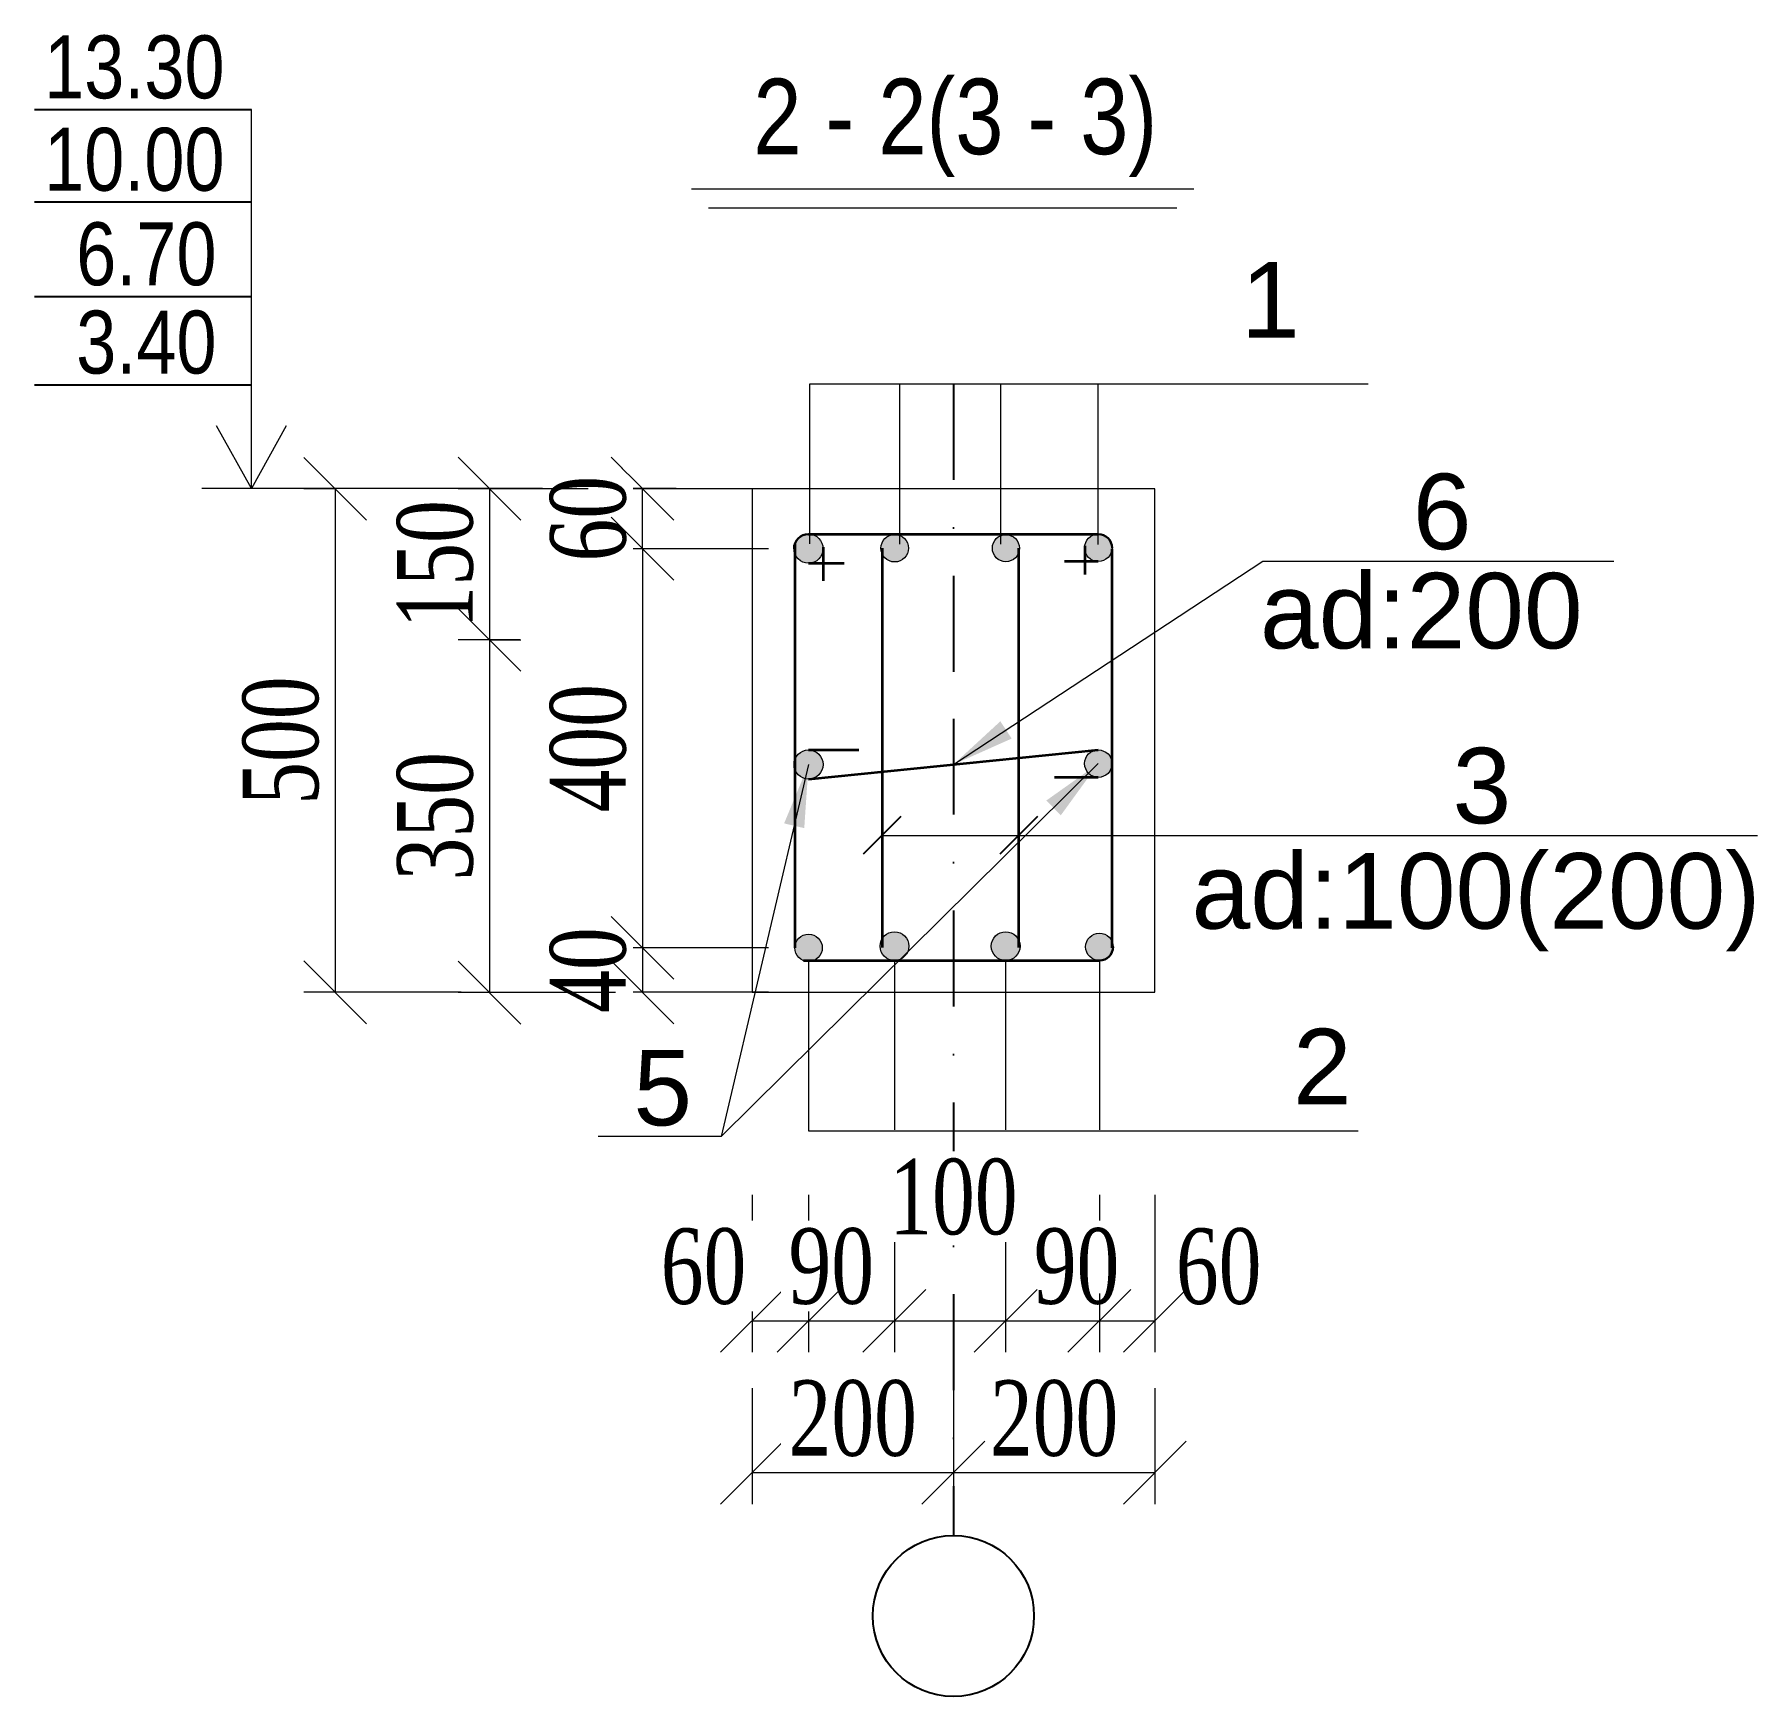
# Model space of a CAD drawing. Header units: millimetres. Extents: x -149347 to 251215, y -2929184 to -2541447.
# Drawn here: x 79951 to 86797, y -2815151 to -2808549 of the extents above; entities that cross this region are included whole.
import ezdxf

# ---------------------------------------------------------------- set-up
doc = ezdxf.new("R2010")
doc.units = ezdxf.units.MM
doc.linetypes.add('DASHDOTX2', pattern=[50.8, 25.4, -12.7, 0, -12.7])
doc.layers.add('APS_MADEIRA', color=35, linetype='Continuous', lineweight=15)
doc.styles.add('400', font='times.ttf', dxfattribs={"width": 0.75, "height": 300})
doc.styles.add('Arial', font='arial.ttf')
doc.styles.add('style1', font='A3TI(LA).TTF', dxfattribs={"height": 400})
doc.styles.add('style6', font='ARIALN.TTF', dxfattribs={"height": 300})
doc.styles.add('Times New  Roman', font='times.ttf')
doc.styles.add('yazitipi', font='ARIALN.TTF')
doc.dimstyles.new('DIM_100', dxfattribs={"dimscale": 100, "dimtxt": 250, "dimasz": 2.5, "dimexe": 1.25, "dimexo": 0.625, "dimtad": 1, "dimdec": 0, "dimtxsty": 'style1', "dimblk": 'OBLIQUE', "dimcen": 2.5, "dimdle": 1.25, "dimclrd": 251, "dimclre": 251, "dimaunit": 1, "dimadec": 3, "dimazin": 0, "dimtfac": 1, "dimtdec": 0, "dimtmove": 1, "dimatfit": 3, "dimfxl": 1.25, "dimlwd": 5, "dimlwe": 5, "dimarcsym": 0})
doc.dimstyles.new('sevda', dxfattribs={"dimscale": 100, "dimtxt": 2.8, "dimasz": 2.5, "dimexe": 1.25, "dimexo": 0.625, "dimtad": 1, "dimtxsty": 'yazitipi', "dimblk": 'OBLIQUE', "dimcen": 2.5, "dimclrd": 253, "dimclre": 253, "dimclrt": 73, "dimaunit": 1, "dimadec": 3, "dimazin": 0, "dimtfac": 1, "dimtmove": 1, "dimatfit": 3, "dimfxl": 1, "dimlwd": 9, "dimlwe": 9, "dimarcsym": 0})
doc.dimstyles.new('tebriz', dxfattribs={"dimtxt": 280, "dimasz": 150, "dimexe": 150, "dimexo": 0.625, "dimgap": 65, "dimtad": 1, "dimdec": 0, "dimdsep": 32, "dimtxsty": 'Times New  Roman', "dimblk": 'OBLIQUE', "dimcen": 0, "dimdle": 150, "dimclrd": 7, "dimclre": 256, "dimclrt": 256, "dimadec": 0, "dimazin": 0, "dimtfac": 1, "dimtdec": 0, "dimtmove": 0, "dimatfit": 3, "dimldrblk": 'OBLIQUE', "dimfxl": 1, "dimtolj": 1, "dimlwd": 15, "dimlwe": 9, "dimarcsym": 0})

# ---------------------------------------------------------------- blocks, each defined once
blk = doc.blocks.new('_Oblique')
at = {"color": 0, "linetype": 'ByBlock', "lineweight": -2}
blk.add_line((-0.5, -0.5), (0.5, 0.5), dxfattribs=at)
blk = doc.blocks.new('*D685')
at = {"color": 251, "lineweight": 5, "ltscale": 50, "transparency": 16777216}
for p, q in [((82492, -2810591.6), (82242, -2810591.6)), ((82867, -2812177.2), (82242, -2812177.2))]:
    blk.add_line(p, q, dxfattribs=at)
at = {"color": 251, "linetype": 'ByBlock', "lineweight": 5, "ltscale": 50, "transparency": 16777216}
blk.add_line((82367, -2810590.3), (82367, -2812178.5), dxfattribs=at)
at = {"layer": 'Defpoints', "color": 0, "lineweight": 15, "ltscale": 50, "transparency": 16777216}
for p in [(82554.5, -2810591.6), (82367, -2812177.2), (83577.4, -2812177.2)]:
    blk.add_point(p, dxfattribs=at)
at = {"color": 251, "lineweight": 5, "ltscale": 50, "transparency": 16777216, "xscale": 250, "yscale": 250, "zscale": 250}
for p, rotation in [((82367, -2810591.6), 90), ((82367, -2812177.2), 270)]:
    blk.add_blockref('_Oblique', p, dxfattribs=dict(at, rotation=rotation))
at = {"color": 0, "lineweight": 15, "ltscale": 50, "transparency": 16777216, "insert": (82151.9, -2811384.4), "char_height": 300, "attachment_point": 5, "rotation": 90, "style": '400', "bg_fill": 3, "box_fill_scale": 1.1, "bg_fill_color": 9, "bg_fill_true_color": 13158600, "bg_fill_transparency": 0}
blk.add_mtext('400', dxfattribs=at)
blk = doc.blocks.new('*D686')
at = {"color": 251, "lineweight": 5, "ltscale": 50, "transparency": 16777216}
for p, q in [((82867, -2810353.7), (82242, -2810353.7)), ((82867, -2810591.6), (82242, -2810591.6))]:
    blk.add_line(p, q, dxfattribs=at)
at = {"color": 251, "linetype": 'ByBlock', "lineweight": 5, "ltscale": 50, "transparency": 16777216}
blk.add_line((82367, -2810592.8), (82367, -2810352.5), dxfattribs=at)
at = {"layer": 'Defpoints', "color": 0, "lineweight": 15, "ltscale": 50, "transparency": 16777216}
for p in [(82367, -2810353.7), (83537.2, -2810353.7), (83587.4, -2810591.6)]:
    blk.add_point(p, dxfattribs=at)
at = {"color": 0, "lineweight": 15, "ltscale": 50, "transparency": 16777216, "insert": (82151.9, -2810472.6), "char_height": 300, "attachment_point": 5, "rotation": 90, "style": '400', "bg_fill": 3, "box_fill_scale": 1.1, "bg_fill_color": 9, "bg_fill_true_color": 13158600, "bg_fill_transparency": 0}
blk.add_mtext('60', dxfattribs=at)
at = {"color": 251, "lineweight": 5, "ltscale": 50, "transparency": 16777216, "xscale": 250, "yscale": 250, "zscale": 250}
for p, rotation in [((82367, -2810353.7), 90), ((82367, -2810591.6), 270)]:
    blk.add_blockref('_Oblique', p, dxfattribs=dict(at, rotation=rotation))
blk = doc.blocks.new('*D687')
at = {"color": 251, "lineweight": 5, "ltscale": 50, "transparency": 16777216}
for p, q in [((82429.5, -2812177.2), (82242, -2812177.2)), ((82867, -2812353.7), (82242, -2812353.7))]:
    blk.add_line(p, q, dxfattribs=at)
at = {"color": 251, "linetype": 'ByBlock', "lineweight": 5, "ltscale": 50, "transparency": 16777216}
blk.add_line((82367, -2812176), (82367, -2812355), dxfattribs=at)
at = {"layer": 'Defpoints', "color": 0, "lineweight": 15, "ltscale": 50, "transparency": 16777216}
for p in [(82492, -2812177.2), (82367, -2812353.7), (84177.6, -2812353.7)]:
    blk.add_point(p, dxfattribs=at)
at = {"color": 0, "lineweight": 15, "ltscale": 50, "transparency": 16777216, "insert": (82151.9, -2812265.5), "char_height": 300, "attachment_point": 5, "rotation": 90, "style": '400', "bg_fill": 3, "box_fill_scale": 1.1, "bg_fill_color": 9, "bg_fill_true_color": 13158600, "bg_fill_transparency": 0}
blk.add_mtext('40', dxfattribs=at)
at = {"color": 251, "lineweight": 5, "ltscale": 50, "transparency": 16777216, "xscale": 250, "yscale": 250, "zscale": 250}
for p, rotation in [((82367, -2812177.2), 90), ((82367, -2812353.7), 270)]:
    blk.add_blockref('_Oblique', p, dxfattribs=dict(at, rotation=rotation))
blk = doc.blocks.new('*D688')
at = {"color": 251, "lineweight": 5, "ltscale": 50, "transparency": 16777216}
for p, q in [((82150.6, -2810353.7), (81634.1, -2810353.7)), ((81879.3, -2810953.7), (81634.1, -2810953.7))]:
    blk.add_line(p, q, dxfattribs=at)
at = {"color": 251, "linetype": 'ByBlock', "lineweight": 5, "ltscale": 50, "transparency": 16777216}
blk.add_line((81759.1, -2810352.5), (81759.1, -2810955), dxfattribs=at)
at = {"layer": 'Defpoints', "color": 0, "lineweight": 15, "ltscale": 50, "transparency": 16777216}
for p in [(82213.1, -2810353.7), (81759.1, -2810953.7), (81941.8, -2810953.7)]:
    blk.add_point(p, dxfattribs=at)
at = {"color": 251, "lineweight": 5, "ltscale": 50, "transparency": 16777216, "xscale": 250, "yscale": 250, "zscale": 250}
for p, rotation in [((81759.1, -2810353.7), 90), ((81759.1, -2810953.7), 270)]:
    blk.add_blockref('_Oblique', p, dxfattribs=dict(at, rotation=rotation))
at = {"color": 0, "lineweight": 15, "ltscale": 50, "transparency": 16777216, "insert": (81544, -2810653.7), "char_height": 300, "attachment_point": 5, "rotation": 90, "style": '400', "bg_fill": 3, "box_fill_scale": 1.1, "bg_fill_color": 9, "bg_fill_true_color": 13158600, "bg_fill_transparency": 0}
blk.add_mtext('1{\\fTimes New Roman|b0|i0|c238|p18;5}0', dxfattribs=at)
blk = doc.blocks.new('*D689')
at = {"color": 251, "linetype": 'ByBlock', "lineweight": 5, "ltscale": 50, "transparency": 16777216}
blk.add_line((81759.1, -2810952.5), (81759.1, -2812356.3), dxfattribs=at)
at = {"color": 251, "lineweight": 5, "ltscale": 50, "transparency": 16777216}
for p, q in [((81759.1, -2810953.7), (81884.1, -2810953.7)), ((82259.1, -2812355), (81634.1, -2812355))]:
    blk.add_line(p, q, dxfattribs=at)
at = {"layer": 'Defpoints', "color": 0, "lineweight": 15, "ltscale": 50, "transparency": 16777216}
for p in [(81759.1, -2810953.7), (81759.1, -2812355), (83362.9, -2812355)]:
    blk.add_point(p, dxfattribs=at)
at = {"color": 251, "lineweight": 5, "ltscale": 50, "transparency": 16777216, "xscale": 250, "yscale": 250, "zscale": 250}
for p, rotation in [((81759.1, -2810953.7), 90), ((81759.1, -2812355), 270)]:
    blk.add_blockref('_Oblique', p, dxfattribs=dict(at, rotation=rotation))
at = {"color": 0, "lineweight": 15, "ltscale": 50, "transparency": 16777216, "insert": (81544, -2811654.4), "char_height": 300, "attachment_point": 5, "rotation": 90, "style": '400', "bg_fill": 3, "box_fill_scale": 1.1, "bg_fill_color": 9, "bg_fill_true_color": 13158600, "bg_fill_transparency": 0}
blk.add_mtext('3{\\fTimes New Roman|b0|i0|c238|p18;5}0', dxfattribs=at)
blk = doc.blocks.new('*D690')
at = {"color": 251, "lineweight": 5, "ltscale": 50, "transparency": 16777216}
for p, q in [((81145.9, -2810353.8), (81020.9, -2810353.8)), ((81645.9, -2812353.8), (81020.9, -2812353.8))]:
    blk.add_line(p, q, dxfattribs=at)
at = {"color": 251, "linetype": 'ByBlock', "lineweight": 5, "ltscale": 50, "transparency": 16777216}
blk.add_line((81145.9, -2810352.5), (81145.9, -2812355), dxfattribs=at)
at = {"layer": 'Defpoints', "color": 0, "lineweight": 15, "ltscale": 50, "transparency": 16777216}
for p in [(81199.7, -2810353.8), (81145.9, -2812353.8), (81808.9, -2812353.8)]:
    blk.add_point(p, dxfattribs=at)
at = {"color": 251, "lineweight": 5, "ltscale": 50, "transparency": 16777216, "xscale": 250, "yscale": 250, "zscale": 250}
for p, rotation in [((81145.9, -2810353.8), 90), ((81145.9, -2812353.8), 270)]:
    blk.add_blockref('_Oblique', p, dxfattribs=dict(at, rotation=rotation))
at = {"color": 0, "lineweight": 15, "ltscale": 50, "transparency": 16777216, "insert": (80930.8, -2811353.8), "char_height": 300, "attachment_point": 5, "rotation": 90, "style": '400', "bg_fill": 3, "box_fill_scale": 1.1, "bg_fill_color": 9, "bg_fill_true_color": 13158600, "bg_fill_transparency": 0}
blk.add_mtext('500', dxfattribs=at)
blk = doc.blocks.new('*D691')
at = {"color": 251, "lineweight": 5, "ltscale": 50, "transparency": 16777216}
for p, q in [((82802.2, -2813158.7), (82802.2, -2813783.7)), ((83026.6, -2813158.7), (83026.6, -2813783.7))]:
    blk.add_line(p, q, dxfattribs=at)
at = {"color": 251, "linetype": 'ByBlock', "lineweight": 5, "ltscale": 50, "transparency": 16777216}
blk.add_line((82800.9, -2813658.7), (83027.9, -2813658.7), dxfattribs=at)
at = {"layer": 'Defpoints', "color": 0, "lineweight": 15, "ltscale": 50, "transparency": 16777216}
for p in [(83026.6, -2812402.7), (82802.2, -2812579.3), (83026.6, -2813658.7)]:
    blk.add_point(p, dxfattribs=at)
at = {"color": 251, "lineweight": 5, "ltscale": 50, "transparency": 16777216, "xscale": 250, "yscale": 250, "zscale": 250}
blk.add_blockref('_Oblique', (83026.6, -2813658.7), dxfattribs=at)
at = {"color": 0, "lineweight": 15, "ltscale": 50, "transparency": 16777216, "insert": (82609.5, -2813443.6), "char_height": 300, "attachment_point": 5, "style": '400', "bg_fill": 3, "box_fill_scale": 1.1, "bg_fill_color": 9, "bg_fill_true_color": 13158600, "bg_fill_transparency": 0}
blk.add_mtext('60', dxfattribs=at)
at = {"color": 251, "lineweight": 5, "ltscale": 50, "transparency": 16777216, "xscale": 250, "yscale": 250, "zscale": 250, "rotation": 180}
blk.add_blockref('_Oblique', (82802.2, -2813658.7), dxfattribs=at)
blk = doc.blocks.new('*D692')
at = {"color": 251, "lineweight": 5, "ltscale": 50, "transparency": 16777216}
for p, q in [((83367.8, -2813158.7), (83367.8, -2813783.7)), ((83026.6, -2813571), (83026.6, -2813783.7))]:
    blk.add_line(p, q, dxfattribs=at)
at = {"color": 251, "linetype": 'ByBlock', "lineweight": 5, "ltscale": 50, "transparency": 16777216}
blk.add_line((83025.4, -2813658.7), (83369.1, -2813658.7), dxfattribs=at)
at = {"layer": 'Defpoints', "color": 0, "lineweight": 15, "ltscale": 50, "transparency": 16777216}
for p in [(83367.8, -2812396), (83367.8, -2813658.7)]:
    blk.add_point(p, dxfattribs=at)
at = {"color": 0, "lineweight": 15, "ltscale": 50, "transparency": 16777216, "insert": (83116.9, -2813443.2), "char_height": 300, "attachment_point": 5, "style": '400', "bg_fill": 3, "box_fill_scale": 1.1, "bg_fill_color": 9, "bg_fill_true_color": 13158600, "bg_fill_transparency": 0}
blk.add_mtext('90', dxfattribs=at)
at = {"layer": 'Defpoints', "color": 0, "lineweight": 15, "ltscale": 50, "transparency": 16777216}
blk.add_point((83026.6, -2813508.5), dxfattribs=at)
at = {"color": 251, "lineweight": 5, "ltscale": 50, "transparency": 16777216, "xscale": 250, "yscale": 250, "zscale": 250, "rotation": 180}
blk.add_blockref('_Oblique', (83026.6, -2813658.7), dxfattribs=at)
at = {"color": 251, "lineweight": 5, "ltscale": 50, "transparency": 16777216, "xscale": 250, "yscale": 250, "zscale": 250}
blk.add_blockref('_Oblique', (83367.8, -2813658.7), dxfattribs=at)
blk = doc.blocks.new('*D693')
at = {"color": 251, "lineweight": 5, "ltscale": 50, "transparency": 16777216}
for p, q in [((83809.5, -2813158.7), (83809.5, -2813783.7)), ((83367.8, -2813424.3), (83367.8, -2813783.7))]:
    blk.add_line(p, q, dxfattribs=at)
at = {"color": 251, "linetype": 'ByBlock', "lineweight": 5, "ltscale": 50, "transparency": 16777216}
blk.add_line((83366.6, -2813658.7), (83810.7, -2813658.7), dxfattribs=at)
at = {"layer": 'Defpoints', "color": 0, "lineweight": 15, "ltscale": 50, "transparency": 16777216}
for p in [(83809.5, -2812279.8), (83809.5, -2813658.7)]:
    blk.add_point(p, dxfattribs=at)
at = {"color": 251, "lineweight": 5, "ltscale": 50, "transparency": 16777216, "xscale": 250, "yscale": 250, "zscale": 250, "rotation": 180}
blk.add_blockref('_Oblique', (83367.8, -2813658.7), dxfattribs=at)
at = {"color": 251, "lineweight": 5, "ltscale": 50, "transparency": 16777216, "xscale": 250, "yscale": 250, "zscale": 250}
blk.add_blockref('_Oblique', (83809.5, -2813658.7), dxfattribs=at)
at = {"color": 0, "lineweight": 15, "ltscale": 50, "transparency": 16777216, "insert": (83602.2, -2813167.4), "char_height": 300, "attachment_point": 5, "style": '400', "bg_fill": 3, "box_fill_scale": 1.1, "bg_fill_color": 9, "bg_fill_true_color": 13158600, "bg_fill_transparency": 0}
blk.add_mtext('100', dxfattribs=at)
at = {"layer": 'Defpoints', "color": 0, "lineweight": 15, "ltscale": 50, "transparency": 16777216}
blk.add_point((83367.8, -2813361.8), dxfattribs=at)
blk = doc.blocks.new('*D694')
at = {"color": 251, "lineweight": 5, "ltscale": 50, "transparency": 16777216}
for p, q in [((84181.8, -2813158.7), (84181.8, -2813783.7)), ((83809.5, -2813489.1), (83809.5, -2813783.7))]:
    blk.add_line(p, q, dxfattribs=at)
at = {"color": 251, "linetype": 'ByBlock', "lineweight": 5, "ltscale": 50, "transparency": 16777216}
blk.add_line((83808.2, -2813658.7), (84183.1, -2813658.7), dxfattribs=at)
at = {"layer": 'Defpoints', "color": 0, "lineweight": 15, "ltscale": 50, "transparency": 16777216}
for p in [(84181.8, -2812398.7), (83809.5, -2813426.6), (84181.8, -2813658.7)]:
    blk.add_point(p, dxfattribs=at)
at = {"color": 0, "lineweight": 15, "ltscale": 50, "transparency": 16777216, "insert": (84091.4, -2813443.2), "char_height": 300, "attachment_point": 5, "style": '400', "bg_fill": 3, "box_fill_scale": 1.1, "bg_fill_color": 9, "bg_fill_true_color": 13158600, "bg_fill_transparency": 0}
blk.add_mtext('90', dxfattribs=at)
at = {"color": 251, "lineweight": 5, "ltscale": 50, "transparency": 16777216, "xscale": 250, "yscale": 250, "zscale": 250, "rotation": 180}
blk.add_blockref('_Oblique', (83809.5, -2813658.7), dxfattribs=at)
at = {"color": 251, "lineweight": 5, "ltscale": 50, "transparency": 16777216, "xscale": 250, "yscale": 250, "zscale": 250}
blk.add_blockref('_Oblique', (84181.8, -2813658.7), dxfattribs=at)
blk = doc.blocks.new('*D695')
at = {"color": 251, "lineweight": 5, "ltscale": 50, "transparency": 16777216}
for p, q in [((84402.2, -2813158.7), (84402.2, -2813783.7)), ((84181.8, -2813550), (84181.8, -2813783.7))]:
    blk.add_line(p, q, dxfattribs=at)
at = {"color": 251, "linetype": 'ByBlock', "lineweight": 5, "ltscale": 50, "transparency": 16777216}
blk.add_line((84180.6, -2813658.7), (84403.4, -2813658.7), dxfattribs=at)
at = {"layer": 'Defpoints', "color": 0, "lineweight": 15, "ltscale": 50, "transparency": 16777216}
for p in [(84402.2, -2812579.3), (84181.8, -2813487.5), (84402.2, -2813658.7)]:
    blk.add_point(p, dxfattribs=at)
at = {"color": 251, "lineweight": 5, "ltscale": 50, "transparency": 16777216, "xscale": 250, "yscale": 250, "zscale": 250, "rotation": 180}
blk.add_blockref('_Oblique', (84181.8, -2813658.7), dxfattribs=at)
at = {"color": 0, "lineweight": 15, "ltscale": 50, "transparency": 16777216, "insert": (84655.9, -2813443.6), "char_height": 300, "attachment_point": 5, "style": '400', "bg_fill": 3, "box_fill_scale": 1.1, "bg_fill_color": 9, "bg_fill_true_color": 13158600, "bg_fill_transparency": 0}
blk.add_mtext('60', dxfattribs=at)
at = {"color": 251, "lineweight": 5, "ltscale": 50, "transparency": 16777216, "xscale": 250, "yscale": 250, "zscale": 250}
blk.add_blockref('_Oblique', (84402.2, -2813658.7), dxfattribs=at)
blk = doc.blocks.new('*D696')
at = {"color": 251, "lineweight": 5, "ltscale": 50, "transparency": 16777216}
for p, q in [((83602.2, -2813926.8), (83602.2, -2814387.2)), ((84402.2, -2813926.8), (84402.2, -2814387.2))]:
    blk.add_line(p, q, dxfattribs=at)
at = {"color": 251, "linetype": 'ByBlock', "lineweight": 5, "ltscale": 50, "transparency": 16777216}
blk.add_line((84403.4, -2814262.2), (83600.9, -2814262.2), dxfattribs=at)
at = {"layer": 'Defpoints', "color": 0, "lineweight": 15, "ltscale": 50, "transparency": 16777216}
for p in [(83602.2, -2813864.3), (84402.2, -2813864.3), (83602.2, -2814262.2)]:
    blk.add_point(p, dxfattribs=at)
at = {"color": 251, "lineweight": 5, "ltscale": 50, "transparency": 16777216, "xscale": 250, "yscale": 250, "zscale": 250, "rotation": 180}
blk.add_blockref('_Oblique', (83602.2, -2814262.2), dxfattribs=at)
at = {"color": 251, "lineweight": 5, "ltscale": 50, "transparency": 16777216, "xscale": 250, "yscale": 250, "zscale": 250}
blk.add_blockref('_Oblique', (84402.2, -2814262.2), dxfattribs=at)
at = {"color": 0, "lineweight": 15, "ltscale": 50, "transparency": 16777216, "insert": (84002.2, -2814047.1), "char_height": 300, "attachment_point": 5, "style": '400', "bg_fill": 3, "box_fill_scale": 1.1, "bg_fill_color": 9, "bg_fill_true_color": 13158600, "bg_fill_transparency": 0}
blk.add_mtext('200', dxfattribs=at)
blk = doc.blocks.new('*D697')
at = {"color": 251, "lineweight": 5, "ltscale": 50, "transparency": 16777216}
for p, q in [((82802.2, -2813926.8), (82802.2, -2814387.2)), ((83602.2, -2813926.8), (83602.2, -2814387.2))]:
    blk.add_line(p, q, dxfattribs=at)
at = {"color": 251, "linetype": 'ByBlock', "lineweight": 5, "ltscale": 50, "transparency": 16777216}
blk.add_line((83603.4, -2814262.2), (82800.9, -2814262.2), dxfattribs=at)
at = {"layer": 'Defpoints', "color": 0, "lineweight": 15, "ltscale": 50, "transparency": 16777216}
for p in [(82802.2, -2813864.3), (83602.2, -2813864.3), (82802.2, -2814262.2)]:
    blk.add_point(p, dxfattribs=at)
at = {"color": 251, "lineweight": 5, "ltscale": 50, "transparency": 16777216, "xscale": 250, "yscale": 250, "zscale": 250, "rotation": 180}
blk.add_blockref('_Oblique', (82802.2, -2814262.2), dxfattribs=at)
at = {"color": 251, "lineweight": 5, "ltscale": 50, "transparency": 16777216, "xscale": 250, "yscale": 250, "zscale": 250}
blk.add_blockref('_Oblique', (83602.2, -2814262.2), dxfattribs=at)
at = {"color": 0, "lineweight": 15, "ltscale": 50, "transparency": 16777216, "insert": (83202.2, -2814047.1), "char_height": 300, "attachment_point": 5, "style": '400', "bg_fill": 3, "box_fill_scale": 1.1, "bg_fill_color": 9, "bg_fill_true_color": 13158600, "bg_fill_transparency": 0}
blk.add_mtext('200', dxfattribs=at)

msp = doc.modelspace()

# ---------------------------------------------------------------- hatches: boundary and pattern name
at = {"lineweight": 15, "ltscale": 15}
h = msp.add_hatch(color=7, dxfattribs=at)
h.dxf.hatch_style = 1
edge = h.paths.add_edge_path()
edge.add_arc((83026.6457, -2810591.55797), 57.78531, 0, 360)
h = msp.add_hatch(color=7, dxfattribs=at)
h.dxf.hatch_style = 1
edge = h.paths.add_edge_path()
edge.add_arc((83368.81402, -2810589.69258), 54.7577, 0, 360)
h = msp.add_hatch(color=7, dxfattribs=at)
h.dxf.hatch_style = 1
edge = h.paths.add_edge_path()
edge.add_arc((83810.46027, -2810589.69258), 53.67568, 0, 360)
h = msp.add_hatch(color=7, dxfattribs=at)
h.dxf.hatch_style = 1
edge = h.paths.add_edge_path()
edge.add_arc((84177.70349, -2810588.24377), 54.4711, 0, 360)
h = msp.add_hatch(color=7, dxfattribs=at)
h.dxf.hatch_style = 1
edge = h.paths.add_edge_path()
edge.add_arc((84177.70349, -2811445.51878), 54.4711, 0, 360)
h = msp.add_hatch(color=7, dxfattribs=at)
h.dxf.hatch_style = 1
edge = h.paths.add_edge_path()
edge.add_arc((83026.6457, -2812177.14099), 54.4711, 0, 360)
h = msp.add_hatch(color=7, dxfattribs=at)
h.dxf.hatch_style = 1
edge = h.paths.add_edge_path()
edge.add_arc((83367.83398, -2812170.4001), 57.1346, 0, 360)
h = msp.add_hatch(color=7, dxfattribs=at)
h.dxf.hatch_style = 1
edge = h.paths.add_edge_path()
edge.add_arc((83809.48023, -2812170.4001), 57.1346, 0, 360)
h = msp.add_hatch(color=7, dxfattribs=at)
h.dxf.hatch_style = 1
edge = h.paths.add_edge_path()
edge.add_arc((84181.84437, -2812173.06359), 54.4711, 0, 360)

# ---------------------------------------------------------------- linework, layer by layer
at = {"color": 7}
for p, q in [((79951.40994, -2808847.34585), (80813.25286, -2808847.34585)), ((79951.40994, -2809214.37121), (80813.25286, -2809214.37121)), ((79951.40994, -2809589.89463), (80813.25286, -2809589.89463)), ((79951.40994, -2809940.54753), (80813.25286, -2809940.54753))]:
    msp.add_line(p, q, dxfattribs=at)
at = {"lineweight": 9}
for p, q in [((82561.6464, -2809162.20342), (84557.11029, -2809162.20342)), ((82629.32174, -2809237.2408), (84489.43494, -2809237.2408))]:
    msp.add_line(p, q, dxfattribs=at)
at = {"color": 252, "linetype": 'DASHDOTX2', "ltscale": 15, "true_color": 0xa97986}
for p, q in [((83602.1746, -2809937.23142), (83602.1746, -2811266.96501)), ((83602.1746, -2811266.96501), (83602.1746, -2814511.1016))]:
    msp.add_line(p, q, dxfattribs=at)
at = {"color": 7, "lineweight": 15, "ltscale": 15}
for p, q in [((82802.1746, -2810353.73237), (82802.1746, -2811266.96501)), ((84402.1746, -2810353.73237), (82802.1746, -2810353.73237)), ((84402.1746, -2811266.96501), (84402.1746, -2810353.73237)), ((82802.1746, -2811266.96501), (82802.1746, -2812353.73237)), ((84402.1746, -2812353.73237), (84402.1746, -2811266.96501)), ((82802.1746, -2812353.73237), (84402.1746, -2812353.73237))]:
    msp.add_line(p, q, dxfattribs=at)
at = {"color": 7, "lineweight": 35, "ltscale": 15}
for p, q in [((82972.1746, -2810572.26962), (82972.1746, -2811266.96501)), ((83084.15884, -2810585.95612), (83084.15884, -2810719.83841)), ((83318.42031, -2810589.69258), (83318.42031, -2811266.96501)), ((83860.85399, -2810589.69258), (83860.85399, -2811266.96501)), ((84123.91524, -2810579.64582), (84123.91524, -2810694.67644)), ((84232.1746, -2811266.96501), (84232.1746, -2810591.55797)), ((83026.64558, -2810649.34327), (83168.3665, -2810649.34327)), ((84177.70349, -2810642.71487), (84043.84279, -2810642.71487)), ((82972.1746, -2811266.96501), (82972.1746, -2812177.14099)), ((83318.42031, -2811266.96501), (83318.42031, -2812175.2756)), ((83860.85399, -2811266.96501), (83860.85399, -2812175.2756)), ((84232.1746, -2812177.14099), (84232.1746, -2811266.96501)), ((83005.96782, -2812227.5347), (84181.84437, -2812227.5347))]:
    msp.add_line(p, q, dxfattribs=at)
msp.add_lwpolyline([(84177.70349, -2811499.98988), (84003.11029, -2811499.98988)], dxfattribs=at)
at = {"color": 7, "lineweight": 15, "ltscale": 15}
for centre, radius in [((83026.6457, -2810591.55797), 57.78531), ((83368.81402, -2810589.69258), 54.7577), ((83810.46027, -2810589.69258), 53.67568), ((84177.70349, -2810588.24377), 54.4711), ((84177.70349, -2811445.51878), 54.4711), ((83026.6457, -2812177.14099), 54.4711), ((83367.83398, -2812170.4001), 57.1346), ((83809.48023, -2812170.4001), 57.1346), ((84181.84437, -2812173.06359), 54.4711)]:
    msp.add_circle(centre, radius, dxfattribs=at)
msp.add_circle((83602.1746, -2814831.1016), 320)
at = {"layer": 'APS_MADEIRA', "color": 7, "lineweight": 9, "ltscale": 25}
for p, q in [((83031.09303, -2810572.11462), (83031.09303, -2809937.23142)), ((83031.09303, -2809937.23142), (85250.27756, -2809937.23142)), ((83388.96176, -2810573.10564), (83388.96176, -2809937.23142)), ((83790.60511, -2810574.18766), (83790.60511, -2809937.23142)), ((84177.70349, -2810575.25741), (84177.70349, -2809937.23142)), ((83026.6457, -2812231.61209), (83026.6457, -2812904.10803)), ((83367.83398, -2812227.5347), (83367.83398, -2812900.03064)), ((83809.4804, -2812227.5347), (83809.4804, -2812900.03064)), ((84181.84437, -2812227.5347), (84181.84437, -2812900.03064)), ((83026.6457, -2812904.10803), (85210.27233, -2812904.10803))]:
    msp.add_line(p, q, dxfattribs=at)
at = {"layer": 'APS_MADEIRA', "color": 7, "lineweight": 15, "ltscale": 25}
for p, q in [((82500.97678, -2810352.48237), (80616.657, -2810352.48237)), ((84177.70349, -2810533.77266), (84177.70349, -2810533.77265))]:
    msp.add_line(p, q, dxfattribs=at)
at = {"layer": 'APS_MADEIRA', "color": 7, "lineweight": 30, "ltscale": 25}
for centre, radius, start, end in [((83026.6457, -2810591.55797), 57.78531, 90, 180), ((84177.70349, -2810588.24377), 54.4711, 0, 90), ((84181.84437, -2812173.06359), 54.4711, 270, 0)]:
    msp.add_arc(centre, radius, start, end, dxfattribs=at)

# ---------------------------------------------------------------- texts
at = {"lineweight": 9, "char_height": 250, "width": 23109.777632, "attachment_point": 1, "style": 'style6'}
for s, insert in [('{\\fArial Narrow|b0|i0|c238|p34;13.30}', (79989.85992, -2808552.73816)), ('{\\fArial Narrow|b0|i0|c238|p34;10.00}', (79989.85992, -2808919.76351)), ('{\\fArial Narrow|b0|i0|c238|p34;6.70}', (80117.19624, -2809295.28693)), ('3.{\\fArial Narrow|b0|i0|c238|p34;40}', (80117.19624, -2809645.93983))]:
    msp.add_mtext(s, dxfattribs=dict(at, insert=insert))
at = {"insert": (81374.10576, -2808724.5477), "char_height": 300, "width": 7294.1167988, "attachment_point": 1, "style": 'style6'}
msp.add_mtext('              {\\fArial Narrow|b0|i0|c238|p34; 2 }-{\\fArial Narrow|b0|i0|c238|p34; 2}(3 - 3)', dxfattribs=at)
at = {"layer": 'APS_MADEIRA', "color": 7, "lineweight": 9, "ltscale": 25, "style": 'Arial'}
for s, p in [('ad:200', (84819.97928, -2810987.72245)), ('ad:100(200)', (84548.14227, -2812100.89703))]:
    msp.add_text(s, height=300, dxfattribs=at).set_placement(p)
at = {"layer": 'APS_MADEIRA', "color": 7, "lineweight": 9, "ltscale": 25, "char_height": 300, "attachment_point": 1, "style": 'Arial'}
for s, insert in [('  \\P1', (84744.51756, -2808953.26294)), ('{\\fArial|b0|i0|c238|p34;6}', (85427.07255, -2810293.69995)), ('3', (85584.91061, -2811382.57365)), (' \\P 2', (84834.64678, -2811998.43494))]:
    msp.add_mtext_dynamic_manual_height_columns(s, width=488.0335854, gutter_width=12.5, heights=[0], dxfattribs=dict(at, insert=insert))

# ---------------------------------------------------------------- leaders
at = {"color": 2, "lineweight": 15, "ltscale": 15}
msp.add_leader([(83860.85399, -2811730.44179), (86796.51071, -2811730.44179)], dimstyle='tebriz', dxfattribs=at)

# ---------------------------------------------------------------- next in the draw order: dimensions: what is measured, and where the dimension line sits
at = {"color": 7, "lineweight": 15, "ltscale": 50}
for base, p1, p2, angle, text, picture, middle in [((82367.01329, -2812177.20291), (82554.51329, -2810591.55797), (83577.40995, -2812177.20291), 90, '400', '*D685', (82151.91776, -2811384.38044)), ((83602.1746, -2814262.20535), (84402.1746, -2813864.27428), (83602.1746, -2813864.27428), 180, '200', '*D696', (84002.1746, -2814047.10982))]:
    dim = msp.add_linear_dim(base=base, p1=p1, p2=p2, angle=angle, text=text, dimstyle='DIM_100', override={"dimscale": 1, "dimtxt": 300, "dimasz": 250, "dimexe": 125, "dimexo": 62.5, "dimgap": 62.5, "dimtxsty": '400', "dimcen": 250, "dimfxl": 500, "dimfxlon": 1, "dimtfill": 1, "dimtfillclr": 256, "dimarcsym": 1}, dxfattribs=at)
    dim.commit()
    dim.dimension.update_dxf_attribs({"geometry": picture, "text_midpoint": middle})

# ---------------------------------------------------------------- next in the draw order: dimensions: what is measured, and where the dimension line sits
for base, p1, p2, text, picture, middle in [((82367.01329, -2810353.73237), (83587.40995, -2810591.55797), (83537.21074, -2810353.73237), '60', '*D686', (82367.01329, -2810472.64517)), ((82367.01329, -2812353.73237), (82492.01329, -2812177.20291), (84177.57091, -2812353.73237), '40', '*D687', (82367.01329, -2812265.4986))]:
    dim = msp.add_linear_dim(base=base, p1=p1, p2=p2, angle=90, text=text, dimstyle='DIM_100', override={"dimscale": 1, "dimtxt": 300, "dimasz": 250, "dimexe": 125, "dimexo": 62.5, "dimgap": 62.5, "dimtxsty": '400', "dimcen": 250, "dimfxl": 500, "dimfxlon": 1, "dimtfill": 1, "dimtfillclr": 256, "dimarcsym": 1}, dxfattribs=at)
    dim.commit()
    dim.dimension.update_dxf_attribs({"geometry": picture, "text_midpoint": middle, "dimtype": 160})
dim = msp.add_linear_dim(base=(82802.1746, -2814262.20535), p1=(83602.1746, -2813864.27428), p2=(82802.1746, -2813864.27428), angle=180, text='200', dimstyle='DIM_100', override={"dimscale": 1, "dimtxt": 300, "dimasz": 250, "dimexe": 125, "dimexo": 62.5, "dimgap": 62.5, "dimtxsty": '400', "dimcen": 250, "dimfxl": 500, "dimfxlon": 1, "dimtfill": 1, "dimtfillclr": 256, "dimarcsym": 1}, dxfattribs=at)
dim.commit()
dim.dimension.update_dxf_attribs({"geometry": '*D697', "text_midpoint": (83202.1746, -2814047.10982)})

# ---------------------------------------------------------------- next in the draw order: linework, layer by layer
at = {"color": 7, "lineweight": 35, "ltscale": 15}
msp.add_line((83026.6457, -2810533.77266), (84177.70349, -2810533.77266), dxfattribs=at)

# ---------------------------------------------------------------- next in the draw order: dimensions: what is measured, and where the dimension line sits
at = {"color": 7, "lineweight": 15, "ltscale": 50}
dim = msp.add_linear_dim(base=(81759.12709, -2810953.73237), p1=(82213.12648, -2810353.73237), p2=(81941.83364, -2810953.73237), angle=90, text='1{\\fTimes New Roman|b0|i0|c238|p18;5}0', dimstyle='DIM_100', override={"dimscale": 1, "dimtxt": 300, "dimasz": 250, "dimexe": 125, "dimexo": 62.5, "dimgap": 62.5, "dimtxsty": '400', "dimcen": 250, "dimfxl": 500, "dimfxlon": 1, "dimtfill": 1, "dimtfillclr": 256, "dimarcsym": 1}, dxfattribs=at)
dim.commit()
dim.dimension.update_dxf_attribs({"geometry": '*D688', "text_midpoint": (81544.03156, -2810653.73237)})

# ---------------------------------------------------------------- next in the draw order: leaders
at = {"color": 1, "lineweight": 15, "ltscale": 15}
msp.add_leader([(83602.1746, -2811448.83298), (84830.68678, -2810641.75359), (86226.15141, -2810641.75359)], dimstyle='sevda', override={"dimgap": 0.625, "dimtad": 0}, dxfattribs=at)

# ---------------------------------------------------------------- next in the draw order: dimensions: what is measured, and where the dimension line sits
at = {"color": 7, "lineweight": 15, "ltscale": 50}
dim = msp.add_linear_dim(base=(81759.12709, -2812355.04429), p1=(81759.12709, -2810953.73237), p2=(83362.93884, -2812355.04429), angle=90, text='3{\\fTimes New Roman|b0|i0|c238|p18;5}0', dimstyle='DIM_100', override={"dimscale": 1, "dimtxt": 300, "dimasz": 250, "dimexe": 125, "dimexo": 62.5, "dimgap": 62.5, "dimtxsty": '400', "dimcen": 250, "dimfxl": 500, "dimfxlon": 1, "dimtfill": 1, "dimtfillclr": 256, "dimarcsym": 1}, dxfattribs=at)
dim.commit()
dim.dimension.update_dxf_attribs({"geometry": '*D689', "text_midpoint": (81544.03156, -2811654.38833)})

# ---------------------------------------------------------------- next in the draw order: hatches: boundary and pattern name
at = {"lineweight": 15, "ltscale": 15}
h = msp.add_hatch(color=7, dxfattribs=at)
h.dxf.hatch_style = 1
edge = h.paths.add_edge_path()
edge.add_arc((83026.6457, -2811448.83298), 57.78531, 0, 360)

# ---------------------------------------------------------------- next in the draw order: linework, layer by layer
at = {"color": 7, "lineweight": 35, "ltscale": 15}
for points in [[(83026.6457, -2811506.61828), (84177.70349, -2811391.04767)], [(83026.6457, -2811391.04767), (83226.24519, -2811391.04767)]]:
    msp.add_lwpolyline(points, dxfattribs=at)
at = {"color": 7, "lineweight": 15, "ltscale": 15}
msp.add_circle((83026.6457, -2811448.83298), 57.78531, dxfattribs=at)

# ---------------------------------------------------------------- next in the draw order: dimensions: what is measured, and where the dimension line sits
at = {"color": 7, "lineweight": 15, "ltscale": 50}
dim = msp.add_linear_dim(base=(81145.85904, -2812353.79429), p1=(81199.66788, -2810353.79429), p2=(81808.88386, -2812353.79429), angle=90, text='500', dimstyle='DIM_100', override={"dimscale": 1, "dimtxt": 300, "dimasz": 250, "dimexe": 125, "dimexo": 62.5, "dimgap": 62.5, "dimtxsty": '400', "dimcen": 250, "dimfxl": 500, "dimfxlon": 1, "dimtfill": 1, "dimtfillclr": 256, "dimarcsym": 1}, dxfattribs=at)
dim.commit()
dim.dimension.update_dxf_attribs({"geometry": '*D690', "text_midpoint": (80930.76351, -2811353.79429)})
dim = msp.add_linear_dim(base=(83026.6457, -2813658.70867), p1=(82802.1746, -2812579.32642), p2=(83026.6457, -2812402.73504), text='60', dimstyle='DIM_100', override={"dimscale": 1, "dimtxt": 300, "dimasz": 250, "dimexe": 125, "dimexo": 62.5, "dimgap": 62.5, "dimtxsty": '400', "dimcen": 250, "dimfxl": 500, "dimfxlon": 1, "dimtfill": 1, "dimtfillclr": 256, "dimarcsym": 1}, dxfattribs=at)
dim.commit()
dim.dimension.update_dxf_attribs({"geometry": '*D691', "text_midpoint": (82609.50979, -2813658.70867), "dimtype": 160})

# ---------------------------------------------------------------- next in the draw order: leaders
at = {"color": 2, "lineweight": 15, "ltscale": 15}
msp.add_leader([(83318.42031, -2811730.44179), (86796.51071, -2811730.44179)], dimstyle='tebriz', dxfattribs=at)

# ---------------------------------------------------------------- next in the draw order: linework, layer by layer
at = {"color": 7, "lineweight": 15}
for points in [[(80813.25286, -2810352.48237), (80813.25286, -2808847.34585)], [(80951.42577, -2810104.24498), (80813.25286, -2810352.48237), (80675.07995, -2810104.24498)]]:
    msp.add_lwpolyline(points, dxfattribs=at)

# ---------------------------------------------------------------- next in the draw order: texts
at = {"layer": 'APS_MADEIRA', "color": 7, "lineweight": 9, "ltscale": 25, "insert": (82330.71746, -2812582.38968), "char_height": 300, "attachment_point": 1, "style": 'Arial'}
msp.add_mtext_dynamic_manual_height_columns('{\\fArial|b0|i0|c238|p34;5}', width=488.0335854, gutter_width=12.5, heights=[0], dxfattribs=at)

# ---------------------------------------------------------------- next in the draw order: dimensions: what is measured, and where the dimension line sits
at = {"color": 7, "lineweight": 15, "ltscale": 50}
dim = msp.add_linear_dim(base=(83367.83398, -2813658.70867), p1=(83026.6457, -2813508.53637), p2=(83367.83398, -2812395.99415), text='90', dimstyle='DIM_100', override={"dimscale": 1, "dimtxt": 300, "dimasz": 250, "dimexe": 125, "dimexo": 62.5, "dimgap": 62.5, "dimtxsty": '400', "dimcen": 250, "dimfxl": 500, "dimfxlon": 1, "dimtfill": 1, "dimtfillclr": 256, "dimarcsym": 1}, dxfattribs=at)
dim.commit()
dim.dimension.update_dxf_attribs({"geometry": '*D692', "text_midpoint": (83116.86541, -2813658.70867), "dimtype": 160})

# ---------------------------------------------------------------- next in the draw order: dimensions: what is measured, and where the dimension line sits
dim = msp.add_linear_dim(base=(83809.48023, -2813658.70867), p1=(83367.83398, -2813361.79116), p2=(83809.48023, -2812279.84748), text='100', dimstyle='DIM_100', override={"dimscale": 1, "dimtxt": 300, "dimasz": 250, "dimexe": 125, "dimexo": 62.5, "dimgap": 62.5, "dimtxsty": '400', "dimcen": 250, "dimfxl": 500, "dimfxlon": 1, "dimtfill": 1, "dimtfillclr": 256, "dimarcsym": 1}, dxfattribs=at)
dim.commit()
dim.dimension.update_dxf_attribs({"geometry": '*D693', "text_midpoint": (83602.1746, -2813382.45696), "dimtype": 160})

# ---------------------------------------------------------------- next in the draw order: leaders
at = {"color": 1, "lineweight": 15, "ltscale": 15}
msp.add_leader([(83026.6457, -2811448.83298), (82679.78742, -2812926.16389), (82190.67568, -2812926.16389)], dimstyle='sevda', override={"dimgap": 0.625, "dimtad": 0}, dxfattribs=at)

# ---------------------------------------------------------------- next in the draw order: dimensions: what is measured, and where the dimension line sits
at = {"color": 7, "lineweight": 15, "ltscale": 50}
dim = msp.add_linear_dim(base=(84181.84437, -2813658.70867), p1=(83809.48023, -2813426.59604), p2=(84181.84437, -2812398.65765), text='90', dimstyle='DIM_100', override={"dimscale": 1, "dimtxt": 300, "dimasz": 250, "dimexe": 125, "dimexo": 62.5, "dimgap": 62.5, "dimtxsty": '400', "dimcen": 250, "dimfxl": 500, "dimfxlon": 1, "dimtfill": 1, "dimtfillclr": 256, "dimarcsym": 1}, dxfattribs=at)
dim.commit()
dim.dimension.update_dxf_attribs({"geometry": '*D694', "text_midpoint": (84091.36727, -2813658.70867), "dimtype": 160})

# ---------------------------------------------------------------- next in the draw order: dimensions: what is measured, and where the dimension line sits
dim = msp.add_linear_dim(base=(84402.1746, -2813658.70867), p1=(84181.84437, -2813487.5027), p2=(84402.1746, -2812579.32642), text='60', dimstyle='DIM_100', override={"dimscale": 1, "dimtxt": 300, "dimasz": 250, "dimexe": 125, "dimexo": 62.5, "dimgap": 62.5, "dimtxsty": '400', "dimcen": 250, "dimfxl": 500, "dimfxlon": 1, "dimtfill": 1, "dimtfillclr": 256, "dimarcsym": 1}, dxfattribs=at)
dim.commit()
dim.dimension.update_dxf_attribs({"geometry": '*D695', "text_midpoint": (84655.86804, -2813658.70867), "dimtype": 160})

# ---------------------------------------------------------------- next in the draw order: leaders
at = {"color": 1, "lineweight": 15, "ltscale": 15}
msp.add_leader([(84177.70349, -2811445.51878), (82679.78742, -2812926.16389)], dimstyle='sevda', override={"dimgap": 0.625, "dimtad": 0}, dxfattribs=at)

doc.saveas('drawing.dxf')
